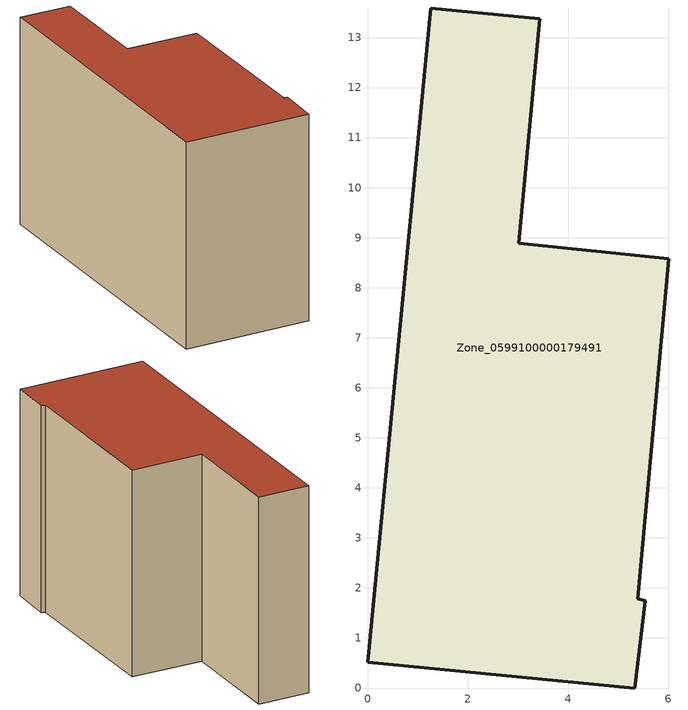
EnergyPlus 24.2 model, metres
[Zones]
Zone_0599100000179491
 floor ground (C_G): 0,0.52 1.26,13.59 3.43,13.38 3.01,8.89 6.01,8.58 5.39,1.78 5.54,1.74 5.33,0 z0
 wall outside (C_F): 6.01,8.58 3.01,8.89 3.43,13.38 1.26,13.59 0,0.52 5.33,0 5.54,1.74 5.39,1.78 6.01,8.58 z0:8.69
 roof outside (C_R): 3.43,13.38 1.26,13.59 0,0.52 5.33,0 5.54,1.74 5.39,1.78 6.01,8.58 3.01,8.89 z8.69
[BUILDING]
Pand.0599100000179491: North Axis=0; Terrain=City; Loads Convergence Tolerance Value=0.04; Temperature Convergence Tolerance Value=0.4; Solar Distribution=FullExterior; Maximum Number of Warmup Days=25; Minimum Number of Warmup Days=1
[Site:Location]
Rotterdam.The.Hague.AP_ZH_NLD Design_Conditions: Latitude=51.96; Longitude=4.45; Time Zone=1; Elevation=-4.5
[SITE:GROUNDTEMPERATURE:BUILDINGSURFACE]
18, 18, 18, 18, 18, 18, 18, 18, 18, 18, 18, 18
[MATERIAL] Thermal Absorptance=0.9; Solar Absorptance=0.7; Visible Absorptance=0.7
Name | Roughness | Thickness | Conductivity | Density | Specific Heat
G.TI.1975-1991 | MediumSmooth | 0.15 | 0.288461 | 540 | 1210
F.TI.1975-1991 | Rough | 0.3 | 0.230769 | 1920 | 840
R.TI.1975-1991 | MediumRough | 0.2 | 0.153846 | 1500 | 1000
[CONSTRUCTION]
C_G: G.TI.1975-1991
C_F: F.TI.1975-1991
C_R: R.TI.1975-1991
[ZONE]
Zone_0599100000179491: Type=1; Multiplier=1; Ceiling Height=Autocalculate; Volume=Autocalculate; Floor Area=autocalculate; Part of Total Floor Area=Yes
[ZONEINFILTRATION:DESIGNFLOWRATE]
Infil_Zone_0599100000179491: Zone or ZoneList or Space or SpaceList=Zone_0599100000179491; Schedule=AlwaysOn; Design Flow Rate Calculation Method=Flow/Area; Flow Rate per Floor Area=0.003; Constant Term Coefficient=1; Temperature Term Coefficient=0; Velocity Term Coefficient=0; Velocity Squared Term Coefficient=0
[HVACTEMPLATE:ZONE:IDEALLOADSAIRSYSTEM]
Zone_0599100000179491: Maximum Heating Supply Air Temperature=50; Minimum Cooling Supply Air Temperature=13; Maximum Heating Supply Air Humidity Ratio=0.0156; Minimum Cooling Supply Air Humidity Ratio=0.0077; Heating Limit=NoLimit; Cooling Limit=NoLimit; Dehumidification Control Type=ConstantSensibleHeatRatio; Cooling Sensible Heat Ratio=0.7; Dehumidification Setpoint=60; Humidification Control Type=None; Humidification Setpoint=30; Outdoor Air Method=None; Outdoor Air Flow Rate per Person=0.00944; Outdoor Air Flow Rate per Zone Floor Area=0; Outdoor Air Flow Rate per Zone=0; Demand Controlled Ventilation Type=None; Outdoor Air Economizer Type=NoEconomizer; Heat Recovery Type=None; Sensible Heat Recovery Effectiveness=0.7; Latent Heat Recovery Effectiveness=0.65
[ZONECONTROL:THERMOSTAT]
ThermostatControl_Zone_0599100000179491: Zone or ZoneList=Zone_0599100000179491; Control Type Schedule=DualSetpointControlType; Control 1=Thermostat_Zone_0599100000179491; Temperature Difference Between Cutout And Setpoint=0
[THERMOSTATSETPOINT:DUALSETPOINT]
Thermostat_Zone_0599100000179491: Heating Setpoint Temperature Schedule=HeatingSetpoint_Zone_0599100000179491; Cooling Setpoint Temperature Schedule=CoolingSetpoint_Zone_0599100000179491
[SCHEDULE:COMPACT]
HeatingSetpoint_Zone_0599100000179491: Through: 12/31, For: AllDays, Until: 24:00, 21
CoolingSetpoint_Zone_0599100000179491: Through: 12/31, For: AllDays, Until: 24:00, 24
DualSetpointControlType: Through: 12/31, For: AllDays, Until: 24:00, 4
AlwaysOn: Through: 12/31, For: AllDays, Until: 24:00, 1
